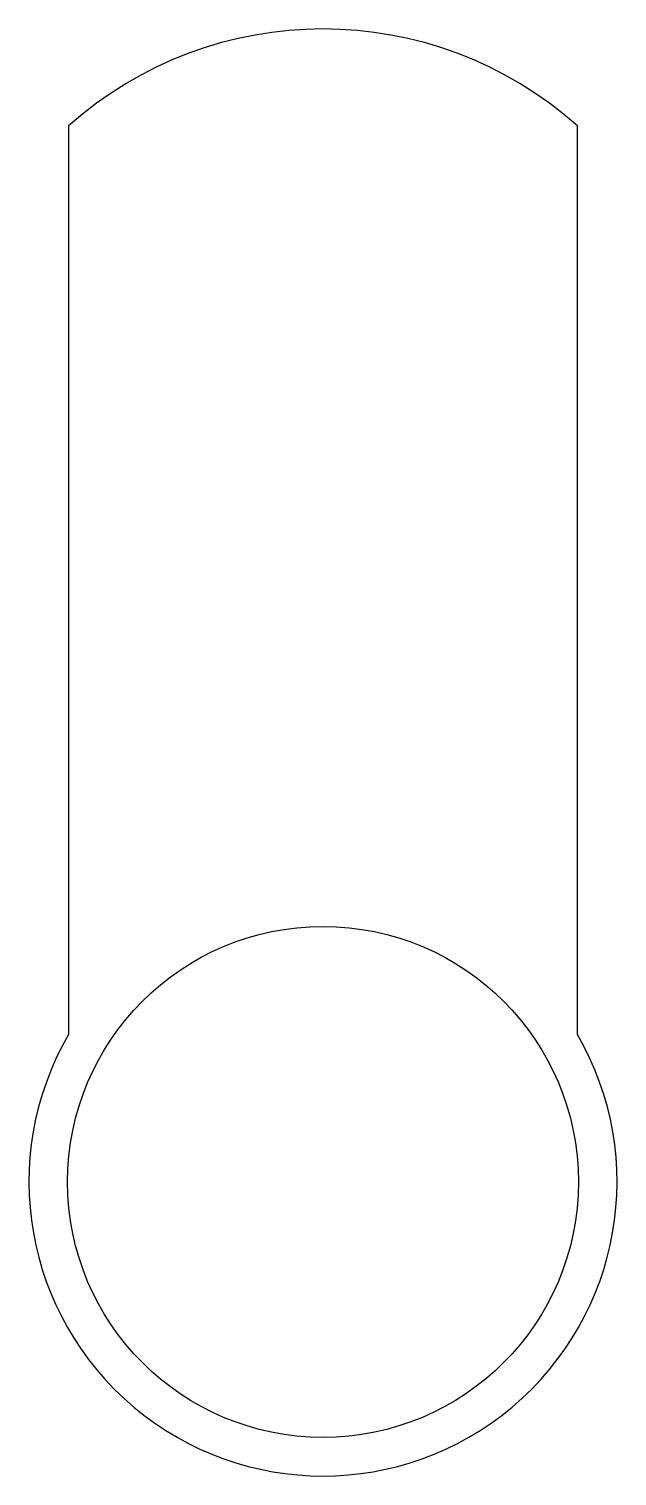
# Model space of a CAD drawing. Header units: millimetres. Extents: x 5.9 to 17.4, y -12.1 to 16.2.
import ezdxf

# ---------------------------------------------------------------- set-up
doc = ezdxf.new("R2010")
doc.units = ezdxf.units.MM

msp = doc.modelspace()

# ---------------------------------------------------------------- linework, layer by layer
msp.add_lwpolyline([(6.711, 14.35), (6.711, -3.427, 1.735449), (16.67, -3.427), (16.67, 14.35, 0.381271)], format="xyb", close=True)
msp.add_circle((11.691, -6.313), 5)

doc.saveas('drawing.dxf')
